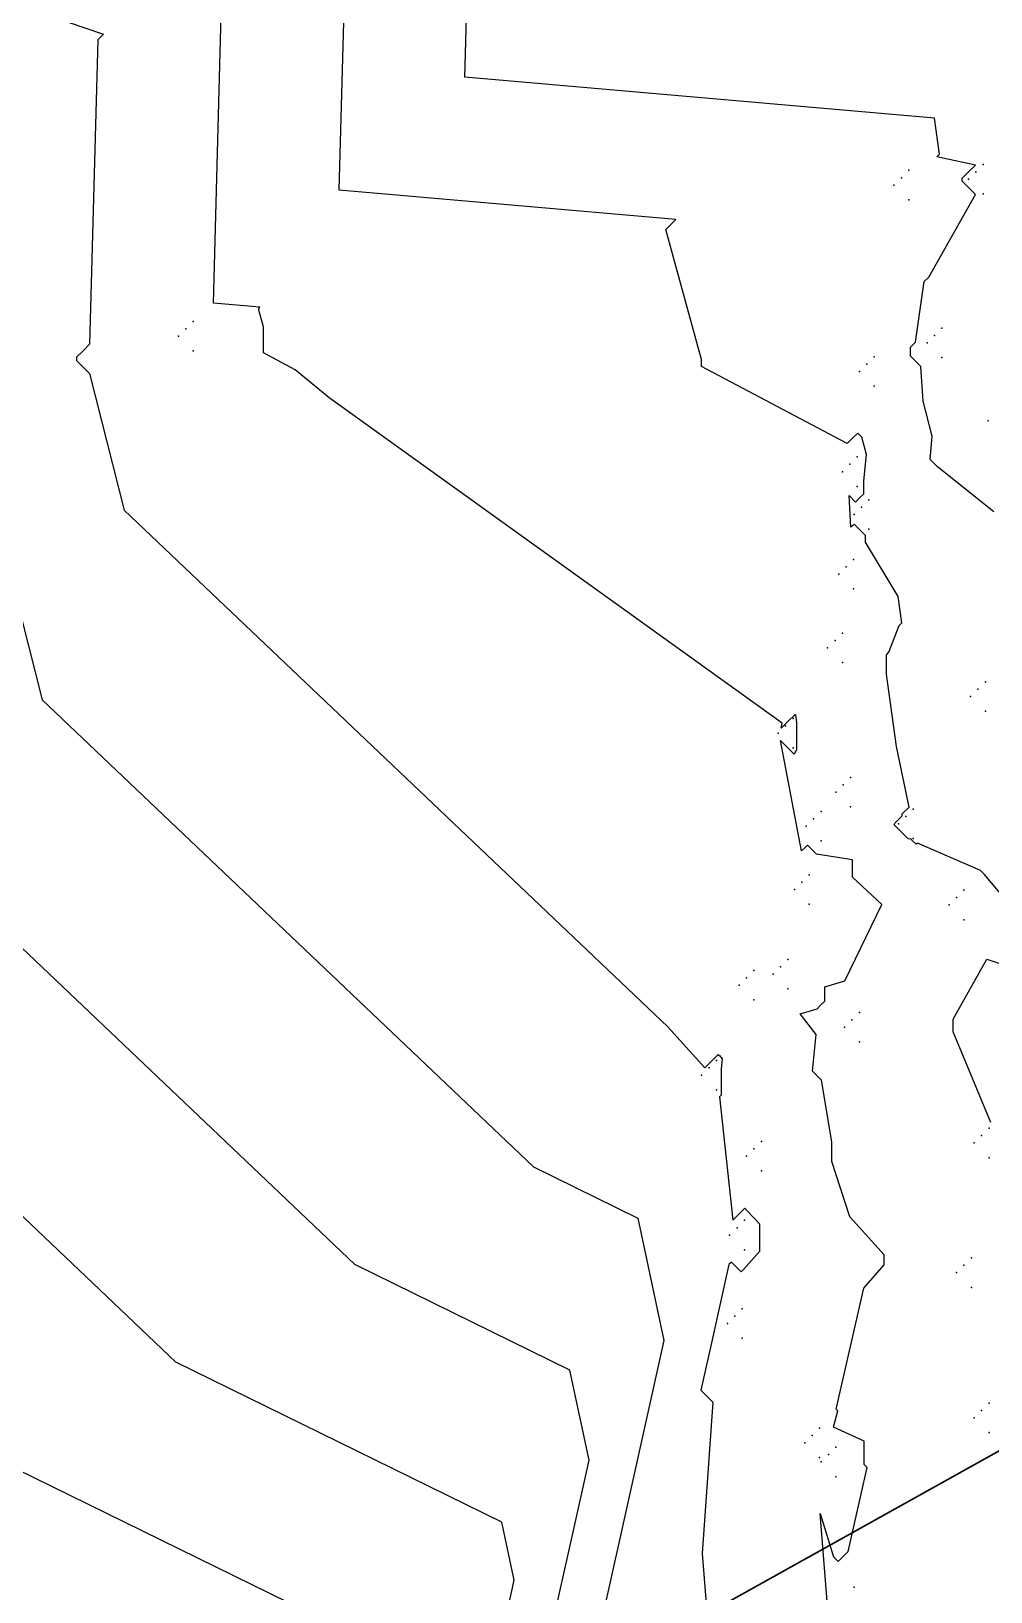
# Model space of a CAD drawing. Header units: metres. Extents: x 419582 to 423558, y 4805372 to 4807539.
# Drawn here: x 420973.7 to 420986.72, y 4805967.84 to 4805989.02 of the extents above; entities that cross this region are included whole.
import ezdxf

# ---------------------------------------------------------------- set-up
doc = ezdxf.new("R2010")
doc.units = ezdxf.units.M
for name, color, linetype in [('C-TINN', 4, 'Continuous'), ('C-TOPO-MAJR', 9, 'Continuous'), ('C-TOPO-MINR', 8, 'Continuous')]:
    doc.layers.add(name, color=color, linetype=linetype)

msp = doc.modelspace()

# ---------------------------------------------------------------- linework, layer by layer
at = {"color": 31, "lineweight": 30, "true_color": 0xffbd7a, "elevation": 1718.013}
msp.add_lwpolyline([(423449.834, 4807399.592), (423130.593, 4807500.114), (421950.92, 4806612.998), (421795.045, 4806430.988), (421305.015, 4806147.038), (421305.015, 4806147.038), (420630.083, 4805770.97), (419765.157, 4805549.54), (419617.356, 4805580.088)], dxfattribs=at)
at = {"layer": 'C-TINN', "color": 4, "linetype": 'Continuous', "lineweight": -3}
for p in [(420985.61, 4805987.13, 1664.56), (420986.52, 4805987.11, 1665.05), (420986.62, 4805987.21, 1665.05), (420985.41, 4805986.93, 1664.56), (420985.51, 4805987.03, 1664.56), (420986.42, 4805987.01, 1665.05), (420985.61, 4805986.73, 1664.56), (420986.62, 4805986.81, 1665.05), (420975.8, 4805984.98, 1662.84), (420975.9, 4805985.08, 1662.84), (420986.06, 4805984.99, 1665.29), (420975.7, 4805984.88, 1662.84), (420985.86, 4805984.79, 1665.29), (420985.96, 4805984.89, 1665.29), (420975.9, 4805984.68, 1662.84), (420985.14, 4805984.6, 1664.36), (420986.06, 4805984.59, 1665.29), (420984.94, 4805984.4, 1664.36), (420985.04, 4805984.5, 1664.36), (420985.14, 4805984.2, 1664.36), (420986.69, 4805983.73, 1665.85), (420984.81, 4805983.14, 1663.86), (420984.91, 4805983.24, 1663.86), (420984.71, 4805983.04, 1663.86), (420984.91, 4805982.84, 1663.86), (420985.07, 4805982.66, 1664.11), (420984.87, 4805982.46, 1664.11), (420984.97, 4805982.56, 1664.11), (420985.07, 4805982.26, 1664.11), (420984.86, 4805981.85, 1663.6), (420984.66, 4805981.65, 1663.6), (420984.76, 4805981.75, 1663.6), (420984.86, 4805981.45, 1663.6), (420984.61, 4805980.75, 1663.64), (420984.71, 4805980.85, 1663.64), (420984.51, 4805980.65, 1663.64), (420984.71, 4805980.45, 1663.64), (420986.65, 4805980.19, 1664.69), (420986.45, 4805979.99, 1664.69), (420986.55, 4805980.09, 1664.69), (420984.04, 4805979.69, 1662.96), (420986.65, 4805979.79, 1664.69), (420983.84, 4805979.49, 1662.96), (420983.94, 4805979.59, 1662.96), (420984.04, 4805979.29, 1662.96), (420984.82, 4805978.89, 1663.57), (420984.62, 4805978.69, 1663.57), (420984.72, 4805978.79, 1663.57), (420984.42, 4805978.43, 1663.47), (420984.82, 4805978.49, 1663.57), (420985.67, 4805978.46, 1664.03), (420984.22, 4805978.23, 1663.47), (420984.32, 4805978.33, 1663.47), (420985.47, 4805978.26, 1664.03), (420985.57, 4805978.36, 1664.03), (420984.42, 4805978.03, 1663.47), (420985.67, 4805978.06, 1664.03), (420984.26, 4805977.57, 1662.27), (420984.06, 4805977.37, 1662.27), (420984.16, 4805977.47, 1662.27), (420986.36, 4805977.36, 1663.68), (420984.26, 4805977.17, 1662.27), (420986.16, 4805977.16, 1663.68), (420986.26, 4805977.26, 1663.68), (420986.36, 4805976.96, 1663.68), (420983.87, 4805976.32, 1662.68), (420983.97, 4805976.42, 1662.68), (420983.31, 4805976.07, 1662.69), (420983.41, 4805976.17, 1662.69), (420983.51, 4805976.27, 1662.69), (420983.77, 4805976.22, 1662.68), (420983.51, 4805975.87, 1662.69), (420983.97, 4805976.02, 1662.68), (420984.94, 4805975.7, 1663.3), (420984.74, 4805975.5, 1663.3), (420984.84, 4805975.6, 1663.3), (420984.94, 4805975.3, 1663.3), (420983, 4805975.05, 1661.94), (420982.8, 4805974.85, 1661.94), (420982.9, 4805974.95, 1661.94), (420983, 4805974.65, 1661.94), (420986.6, 4805974.03, 1663.97), (420986.7, 4805974.13, 1663.97), (420983.41, 4805973.75, 1662.52), (420983.51, 4805973.85, 1662.52), (420983.61, 4805973.95, 1662.52), (420986.5, 4805973.93, 1663.97), (420983.61, 4805973.55, 1662.52), (420986.7, 4805973.73, 1663.97), (420983.28, 4805972.78, 1661.88), (420983.38, 4805972.88, 1661.88), (420983.18, 4805972.68, 1661.88), (420983.38, 4805972.48, 1661.88), (420986.36, 4805972.27, 1663.58), (420986.46, 4805972.37, 1663.58), (420986.26, 4805972.17, 1663.58), (420986.46, 4805971.97, 1663.58), (420983.35, 4805971.68, 1662.24), (420983.15, 4805971.48, 1662.24), (420983.25, 4805971.58, 1662.24), (420983.35, 4805971.28, 1662.24), (420986.7, 4805970.4, 1663.81), (420986.5, 4805970.2, 1663.81), (420986.6, 4805970.3, 1663.81), (420984.3, 4805969.96, 1662.92), (420984.4, 4805970.06, 1662.92), (420986.7, 4805970, 1663.81), (420984.2, 4805969.86, 1662.92), (420984.62, 4805969.8, 1662.79), (420984.4, 4805969.66, 1662.92), (420984.42, 4805969.6, 1662.79), (420984.52, 4805969.7, 1662.79), (420984.62, 4805969.4, 1662.79), (420984.87, 4805967.9, 1663.1)]:
    msp.add_point(p, dxfattribs=at)
at = {"layer": 'C-TOPO-MAJR', "color": 9, "linetype": 'Continuous', "lineweight": -3, "flags": 128}
for points, elevation in [([(420986.767, 4805982.494), (420986.001, 4805983.105), (420985.899, 4805983.207), (420985.93, 4805983.521), (420985.806, 4805983.998), (420985.773, 4805984.468), (420985.635, 4805984.606), (420985.635, 4805984.731), (420985.704, 4805984.8), (420985.821, 4805985.621), (420985.881, 4805985.681), (420986.517, 4805986.802), (420986.337, 4805986.981), (420986.337, 4805987.022), (420986.427, 4805987.112), (420986.517, 4805987.202), (420985.99, 4805987.311), (420986.008, 4805987.329), (420986.026, 4805987.347), (420985.958, 4805987.84), (420979.587, 4805988.395), (420979.685, 4805991.965)], 1665), ([(420980.524, 4805966.266), (420981.052, 4805968.631), (420981.272, 4805969.623), (420981.011, 4805970.847), (420978.092, 4805972.278), (420972.736, 4805977.371)], 1660)]:
    msp.add_lwpolyline(points, dxfattribs=dict(at, elevation=elevation))
at = {"layer": 'C-TOPO-MINR', "color": 8, "linetype": 'Continuous', "lineweight": -3, "flags": 128}
for points, elevation in [([(420987.378, 4805976.697), (420986.638, 4805977.571), (420986.583, 4805977.627), (420985.729, 4805978), (420985.721, 4805977.991), (420985.712, 4805977.983), (420985.646, 4805978.045), (420985.646, 4805978.052), (420985.603, 4805978.058), (420985.414, 4805978.248), (420985.428, 4805978.275), (420985.521, 4805978.368), (420985.521, 4805978.395), (420985.615, 4805978.488), (420985.446, 4805979.312), (420985.307, 4805980.292), (420985.307, 4805980.555), (420985.341, 4805980.589), (420985.48, 4805980.951), (420985.517, 4805980.988), (420985.468, 4805981.348), (420985.025, 4805982.085), (420985.025, 4805982.172), (420984.868, 4805982.328), (420984.846, 4805982.307), (420984.825, 4805982.285), (420984.8, 4805982.715), (420984.888, 4805982.627), (420984.944, 4805982.683), (420985, 4805982.739), (420985, 4805982.915), (420985.035, 4805983.274), (420984.974, 4805983.509), (420984.918, 4805983.565), (420984.846, 4805983.493), (420984.774, 4805983.421), (420982.799, 4805984.466), (420982.799, 4805984.561), (420982.314, 4805986.328), (420982.381, 4805986.395), (420982.449, 4805986.463), (420977.88, 4805986.86), (420977.992, 4805990.944)], 1664), ([(420984.509, 4805967.652), (420984.409, 4805968.9), (420984.589, 4805968.313), (420984.654, 4805968.248), (420984.722, 4805968.316), (420984.789, 4805968.384), (420985.048, 4805969.524), (420985.007, 4805969.565), (420985.007, 4805969.882), (420984.589, 4805970.073), (420984.65, 4805970.292), (420984.625, 4805970.316), (420985, 4805971.958), (420985.277, 4805972.276), (420985.277, 4805972.412), (420984.81, 4805972.925), (420984.567, 4805973.676), (420984.567, 4805973.943), (420984.428, 4805974.781), (420984.305, 4805974.904), (420984.356, 4805975.401), (420984.135, 4805975.682), (420984.367, 4805975.752), (420984.419, 4805975.803), (420984.471, 4805975.855), (420984.471, 4805976.048), (420984.742, 4805976.128), (420985.244, 4805977.165), (420984.845, 4805977.539), (420984.845, 4805977.773), (420984.357, 4805977.85), (420984.236, 4805977.971), (420984.197, 4805977.932), (420984.157, 4805977.893), (420983.87, 4805979.391), (420984.054, 4805979.207), (420984.062, 4805979.215), (420984.07, 4805979.223), (420984.078, 4805979.251), (420984.085, 4805979.257), (420984.091, 4805979.264), (420984.091, 4805979.638), (420984.079, 4805979.735), (420984.068, 4805979.746), (420983.974, 4805979.652), (420983.879, 4805979.558), (420983.891, 4805979.625), (420977.744, 4805984.042), (420977.282, 4805984.423), (420976.852, 4805984.651), (420976.852, 4805985.008), (420976.785, 4805985.252), (420976.794, 4805985.261), (420976.803, 4805985.271), (420976.173, 4805985.326), (420976.299, 4805989.923)], 1663), ([(420973.708, 4805989.31), (420974.684, 4805988.98), (420974.645, 4805988.941), (420974.606, 4805988.902), (420974.493, 4805984.771), (420974.405, 4805984.682), (420974.316, 4805984.594), (420974.316, 4805984.547), (420974.493, 4805984.371), (420974.964, 4805982.518), (420982.34, 4805975.505), (420982.841, 4805974.948), (420982.933, 4805975.04), (420983.025, 4805975.132), (420983.041, 4805975.116), (420983.077, 4805975.07), (420983.063, 4805974.936), (420983.063, 4805974.578), (420983.053, 4805974.567), (420983.042, 4805974.557), (420983.223, 4805972.881), (420983.304, 4805972.962), (420983.386, 4805973.043), (420983.423, 4805973.006), (420983.583, 4805972.83), (420983.583, 4805972.458), (420983.37, 4805972.213), (420983.337, 4805972.18), (420983.203, 4805972.313), (420983.17, 4805972.28), (420982.925, 4805971.175), (420982.791, 4805970.573), (420982.953, 4805970.411), (420982.808, 4805968.36), (420982.904, 4805967.173)], 1662), ([(420972.818, 4805984.003), (420973.85, 4805979.944), (420980.519, 4805973.604), (420981.933, 4805972.911), (420982.287, 4805971.249), (420981.989, 4805969.903), (420981.295, 4805966.793)], 1661), ([(420986.726, 4805974.206), (420986.215, 4805975.437), (420986.215, 4805975.609), (420986.669, 4805976.425), (420987.18, 4805976.252)], 1664), ([(420980.116, 4805967.359), (420980.257, 4805967.997), (420980.089, 4805968.784), (420975.665, 4805970.953), (420971.622, 4805974.797)], 1659), ([(420979.168, 4805966.721), (420973.238, 4805969.627)], 1658)]:
    msp.add_lwpolyline(points, dxfattribs=dict(at, elevation=elevation))

doc.saveas('drawing.dxf')
